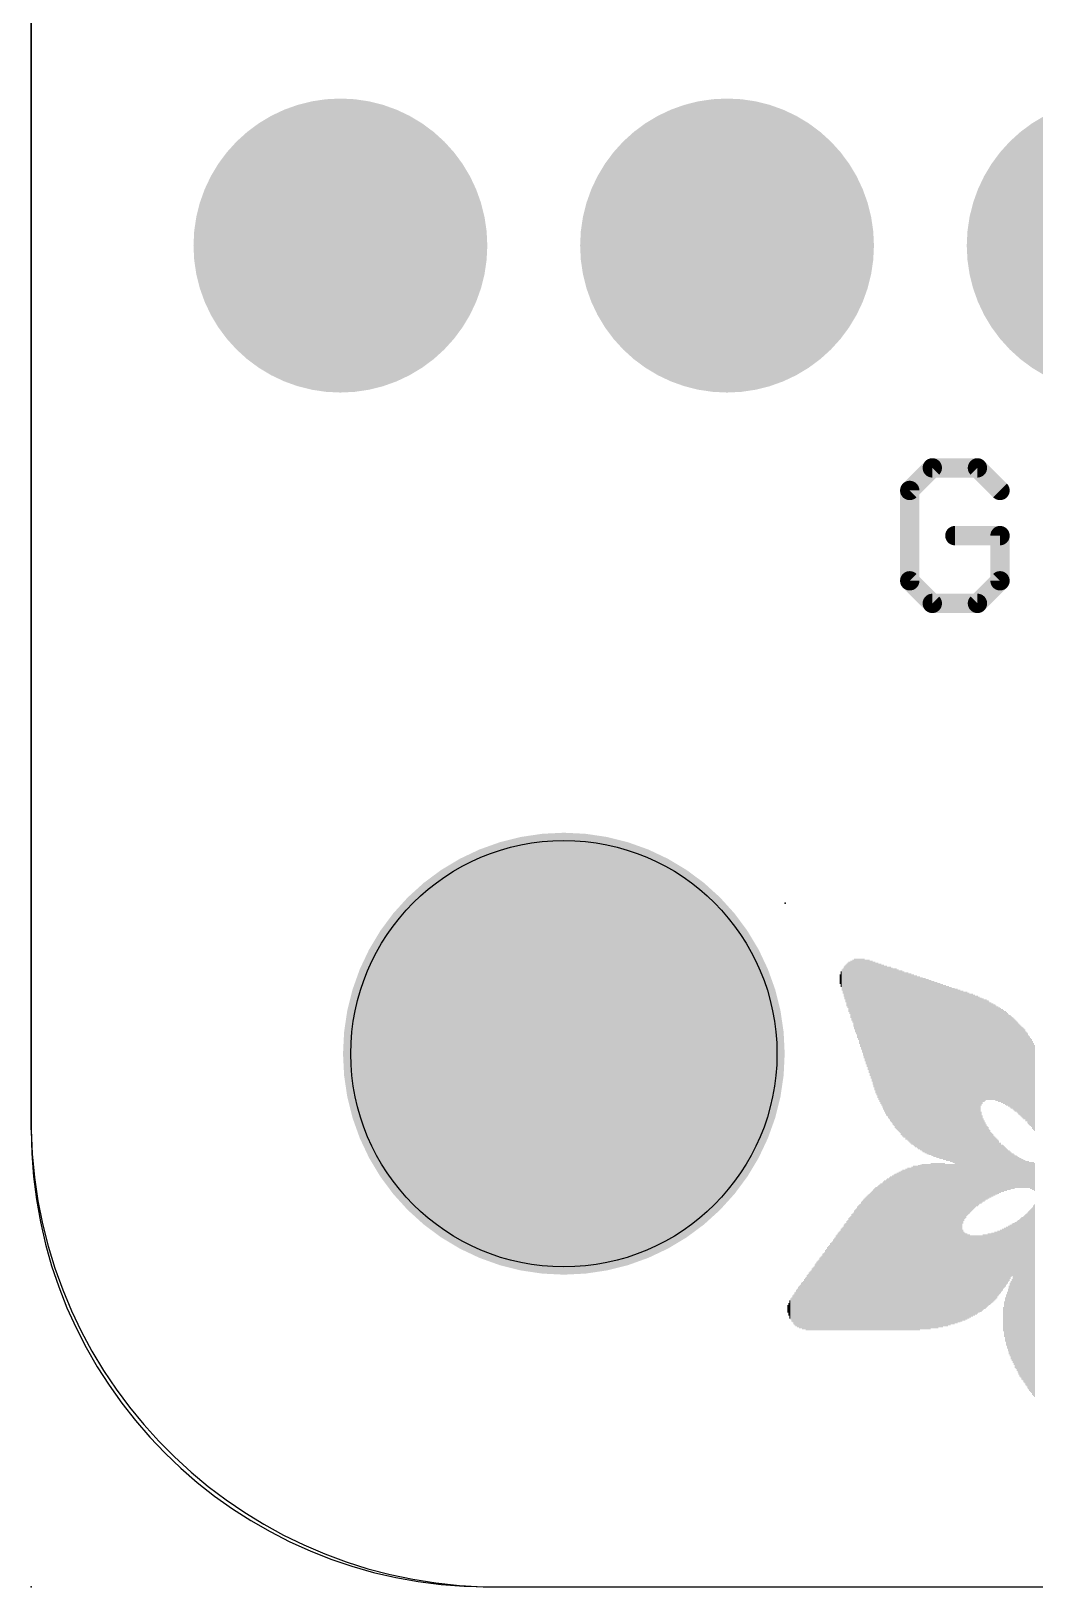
# Model space of a CAD drawing. Extents: x -0.1 to 65.3, y 0 to 30.1.
# Drawn here: x 0 to 6.59, y 0.01 to 10.22 of the extents above; entities that cross this region are included whole.
import ezdxf

# ---------------------------------------------------------------- set-up
doc = ezdxf.new("R2010")
doc.units = 0
for name, color, linetype in [('113', 4, 'CONTINUOUS'), ('18', 110, 'CONTINUOUS'), ('20', 4, 'CONTINUOUS'), ('21', 40, 'CONTINUOUS'), ('23', 53, 'CONTINUOUS'), ('29', 253, 'CONTINUOUS'), ('30', 253, 'CONTINUOUS')]:
    doc.layers.add(name, color=color, linetype=linetype)

# ---------------------------------------------------------------- blocks, each defined once
blk = doc.blocks.new('RECT')
blk.add_solid([(-0.5, -0.5), (0.5, -0.5), (-0.5, 0.5), (0.5, 0.5)])
blk = doc.blocks.new('ROUNDV')
at = {"const_width": 0.5}
blk.add_lwpolyline([(0, -0.25, 1), (0, 0.25, 1), (0, -0.25)], format="xyb", dxfattribs=at)

msp = doc.modelspace()

# ---------------------------------------------------------------- linework, layer by layer
at = {"layer": '113', "const_width": 0.127}
for points in [[(5.9205, 7.3541), (5.7722, 7.2058)], [(6.2171, 7.3541), (5.9205, 7.3541)], [(6.3654, 7.2058), (6.2171, 7.3541)], [(5.7722, 7.2058), (5.7722, 6.6126)], [(6.3654, 6.9092), (6.0688, 6.9092)], [(6.3654, 6.6126), (6.3654, 6.9092)], [(5.7722, 6.6126), (5.9205, 6.4643)], [(6.2171, 6.4643), (6.3654, 6.6126)], [(5.9205, 6.4643), (6.2171, 6.4643)]]:
    msp.add_lwpolyline(points, dxfattribs=at)
at = {"layer": '113', "const_width": 0.0635}
for points in [[(5.9205, 7.3858, 1), (5.9205, 7.3223)], [(5.943, 7.3316, 1), (5.8981, 7.3765)], [(6.2396, 7.3765, 1), (6.1946, 7.3316)], [(6.2171, 7.3223, 1), (6.2171, 7.3858)], [(5.804, 7.2058, 1), (5.7405, 7.2058)], [(5.7498, 7.2282, 1), (5.7947, 7.1833)], [(6.3429, 7.1833, 1), (6.3878, 7.2282)], [(6.0688, 6.9409, 1), (6.0688, 6.8774)], [(6.3971, 6.9092, 1), (6.3336, 6.9092)], [(6.3654, 6.8774, 1), (6.3654, 6.9409)], [(5.7405, 6.6126, 1), (5.804, 6.6126)], [(5.7947, 6.635, 1), (5.7498, 6.5901)], [(6.3336, 6.6126, 1), (6.3971, 6.6126)], [(6.3878, 6.5901, 1), (6.3429, 6.635)], [(5.9205, 6.4961, 1), (5.9205, 6.4326)], [(5.8981, 6.4418, 1), (5.943, 6.4868)], [(6.1946, 6.4868, 1), (6.2396, 6.4418)], [(6.2171, 6.4326, 1), (6.2171, 6.4961)]]:
    msp.add_lwpolyline(points, format="xyb", dxfattribs=at)
at = {"layer": '20'}
for p, q in [((0, 3.0078), (0, 18.5078)), ((3.127, 0.0078), (62.127, 0.0078))]:
    msp.add_line(p, q, dxfattribs=at)
msp.add_circle((3.5, 3.5078), 1.4, dxfattribs=at)
msp.add_arc((3.0635, 3.0713), 3.0642, 181.1875, 271.1875, dxfattribs=at)
at = {"layer": '21'}
for p, q in [((0, 27.0078), (0, 3.0078)), ((3, 0.0078), (62, 0.0078))]:
    msp.add_line(p, q, dxfattribs=at)
msp.add_arc((3, 3.0078), 3, 180, 270, dxfattribs=at)
at = {"layer": '23'}
for p in [(4.953, 4.4958), (0, 0.0078)]:
    msp.add_point(p, dxfattribs=at)
at = {"layer": '29', "const_width": 1.4508}
msp.add_lwpolyline([(3.5, 2.7824, 1), (3.5, 4.2332, 1), (3.5, 2.7824)], format="xyb", dxfattribs=at)
at = {"layer": '30', "const_width": 1.4508}
msp.add_lwpolyline([(3.5, 2.7824, 1), (3.5, 4.2332, 1), (3.5, 2.7824)], format="xyb", dxfattribs=at)

# ---------------------------------------------------------------- block references
at = {"layer": '18', "xscale": 1.9304, "yscale": 1.9304}
for p in [(2.032, 8.8138), (2.032, 8.8138), (4.572, 8.8138), (4.572, 8.8138), (7.112, 8.8138), (7.112, 8.8138)]:
    msp.add_blockref('ROUNDV', p, dxfattribs=at)
at = {"layer": '21', "rotation": 270}
for p, xscale, yscale in [((5.3467, 3.9751), 0.2222, 0.0064), ((5.3531, 3.9688), 0.2477, 0.0063), ((5.3594, 3.9592), 0.2794, 0.0064), ((5.3658, 3.9561), 0.2985, 0.0063), ((5.3721, 3.9465), 0.3302, 0.0064), ((5.3784, 3.9402), 0.3429, 0.0063), ((5.3848, 3.9306), 0.3747, 0.0064), ((5.3912, 3.9212), 0.3937, 0.0063), ((5.3975, 3.918), 0.4127, 0.0064), ((5.4039, 3.9053), 0.4381, 0.0063), ((5.4102, 3.8989), 0.4636, 0.0064), ((5.4165, 3.8894), 0.4826, 0.0063), ((5.4229, 3.8831), 0.4953, 0.0064), ((5.4293, 3.8704), 0.5207, 0.0063), ((5.4356, 3.864), 0.5334, 0.0064), ((5.442, 3.8513), 0.5588, 0.0063), ((5.4483, 3.8418), 0.5779, 0.0064), ((5.4546, 3.8323), 0.5969, 0.0063), ((5.461, 3.8227), 0.616, 0.0064), ((5.4674, 3.8132), 0.635, 0.0063), ((5.4737, 3.8037), 0.6541, 0.0064), ((5.4801, 3.791), 0.6667, 0.0063), ((5.4864, 3.7814), 0.6858, 0.0064), ((5.4928, 3.7719), 0.7048, 0.0063), ((5.4991, 3.7624), 0.7239, 0.0064), ((5.5055, 3.7529), 0.7429, 0.0063), ((5.5118, 3.7402), 0.7557, 0.0064), ((5.5182, 3.7307), 0.7747, 0.0063), ((5.5245, 3.7211), 0.7938, 0.0064), ((5.5309, 3.7084), 0.8064, 0.0063), ((5.5372, 3.6989), 0.8255, 0.0064), ((5.5436, 3.6894), 0.8445, 0.0063), ((5.5499, 3.6766), 0.8573, 0.0064), ((5.5563, 3.6703), 0.87, 0.0063), ((5.5626, 3.6608), 0.889, 0.0064), ((5.569, 3.6513), 0.8953, 0.0063), ((5.5753, 3.6449), 0.908, 0.0064), ((5.5817, 3.6386), 0.9207, 0.0063), ((5.588, 3.6291), 0.9271, 0.0064), ((5.5944, 3.6227), 0.9398, 0.0063), ((5.6007, 3.6164), 0.9525, 0.0064), ((5.6071, 3.6068), 0.9588, 0.0063), ((5.6134, 3.6005), 0.9715, 0.0064), ((5.6198, 3.5941), 0.9842, 0.0063), ((5.315, 3.9974), 0.0635, 0.0063), ((5.3213, 3.9973), 0.1016, 0.0064), ((5.3277, 3.991), 0.1397, 0.0063), ((5.334, 3.9847), 0.1651, 0.0064), ((5.3403, 3.9815), 0.1969, 0.0063), ((5.6261, 3.5878), 0.9843, 0.0064), ((5.6325, 3.5814), 0.997, 0.0063), ((5.6388, 3.5783), 1.0033, 0.0064), ((5.6452, 3.5719), 1.016, 0.0063), ((5.6515, 3.5655), 1.016, 0.0064), ((5.6579, 3.5624), 1.0223, 0.0063), ((5.6642, 3.5529), 1.0287, 0.0064), ((5.6706, 3.5497), 1.0351, 0.0063), ((5.6769, 3.5433), 1.0478, 0.0064), ((5.6833, 3.5402), 1.0541, 0.0063), ((5.6896, 3.5338), 1.0541, 0.0064), ((5.6959, 3.5306), 1.0604, 0.0063), ((5.7023, 3.5243), 1.0605, 0.0064), ((5.7087, 3.5211), 1.0668, 0.0063), ((5.715, 3.5148), 1.0795, 0.0064), ((5.7214, 3.5116), 1.0859, 0.0063), ((5.7277, 3.5052), 1.0858, 0.0064), ((5.734, 3.502), 1.0922, 0.0063), ((5.7404, 3.4989), 1.0859, 0.0064), ((5.7468, 3.4925), 1.0986, 0.0063), ((5.7531, 3.4925), 1.0986, 0.0064), ((5.7595, 3.4893), 1.1049, 0.0063), ((5.7658, 3.483), 1.1049, 0.0064), ((5.7721, 3.4798), 1.1112, 0.0063), ((5.7785, 3.4766), 1.1176, 0.0064), ((5.7849, 3.4703), 1.1176, 0.0063), ((5.7912, 3.4703), 1.1176, 0.0064), ((5.7976, 3.4671), 1.124, 0.0063), ((5.8039, 3.4607), 1.1239, 0.0064), ((5.8102, 3.4576), 1.1303, 0.0063), ((5.8166, 3.4576), 1.1303, 0.0064), ((5.823, 3.4513), 1.1303, 0.0063), ((5.8293, 3.4481), 1.1367, 0.0064), ((5.8357, 3.4481), 1.1367, 0.0063), ((5.842, 3.4417), 1.1366, 0.0064), ((5.8483, 3.4417), 1.1366, 0.0063), ((5.8547, 3.4385), 1.143, 0.0064), ((5.8611, 3.4322), 1.143, 0.0063), ((5.8674, 3.4322), 1.143, 0.0064), ((5.8738, 3.429), 1.1494, 0.0063), ((5.8801, 3.4258), 1.143, 0.0064), ((5.8864, 3.4226), 1.1493, 0.0063), ((5.8928, 3.4226), 1.1493, 0.0064), ((5.8992, 3.4163), 1.1494, 0.0063), ((5.9055, 3.4163), 1.1494, 0.0064), ((5.9119, 3.4163), 1.1494, 0.0063), ((5.9182, 3.41), 1.1493, 0.0064), ((5.9245, 3.41), 1.1493, 0.0063), ((5.9309, 3.4068), 1.1557, 0.0064), ((5.9373, 3.4036), 1.1494, 0.0063), ((5.9436, 3.4036), 1.1494, 0.0064), ((5.95, 3.4005), 1.1557, 0.0063), ((5.9563, 3.3973), 1.1493, 0.0064), ((5.9627, 3.3973), 1.1493, 0.0063), ((5.969, 3.3941), 1.1557, 0.0064), ((5.9754, 3.3909), 1.1494, 0.0063), ((5.9817, 3.3909), 1.1494, 0.0064), ((5.9881, 3.3909), 1.1494, 0.0063), ((5.9944, 3.3845), 1.1493, 0.0064), ((6.0008, 3.3845), 1.1493, 0.0063), ((6.0071, 3.3845), 1.1493, 0.0064), ((6.0135, 3.3782), 1.1494, 0.0063), ((6.0198, 3.3782), 1.1494, 0.0064), ((6.0262, 3.3782), 1.1494, 0.0063), ((6.0325, 3.375), 1.143, 0.0064), ((6.0389, 3.3719), 1.1493, 0.0063), ((6.0452, 3.3719), 1.1493, 0.0064), ((6.0516, 3.3687), 1.143, 0.0063), ((6.0579, 3.3655), 1.1494, 0.0064), ((6.0643, 3.3655), 1.1494, 0.0063), ((6.0706, 2.8353), 2.1971, 0.0064), ((6.077, 2.8353), 2.1971, 0.0063), ((6.0833, 2.8353), 2.1971, 0.0064), ((6.0897, 2.8353), 2.1844, 0.0063), ((6.096, 2.8353), 2.1844, 0.0064), ((6.1024, 2.8353), 2.1844, 0.0063), ((6.1087, 2.8353), 2.1717, 0.0064), ((6.1151, 2.8353), 2.1717, 0.0063), ((6.1214, 3.156), 1.5303, 0.0064), ((6.1278, 3.1623), 1.505, 0.0063), ((6.1341, 3.1686), 1.4923, 0.0064), ((6.1405, 3.1719), 1.4859, 0.0063), ((6.1468, 3.1782), 1.4732, 0.0064), ((6.1532, 3.1782), 1.4605, 0.0063), ((6.1595, 3.1814), 1.4541, 0.0064), ((6.1659, 3.1814), 1.4415, 0.0063), ((6.1722, 3.1846), 1.4351, 0.0064), ((6.1786, 3.1877), 1.4288, 0.0063), ((6.1849, 3.1909), 1.4224, 0.0064), ((6.1913, 3.1909), 1.4097, 0.0063), ((6.1976, 3.1941), 1.4033, 0.0064), ((6.2039, 3.1941), 1.3907, 0.0063), ((6.2103, 3.1973), 1.3843, 0.0064), ((6.2167, 3.1973), 1.3843, 0.0063), ((6.223, 3.1972), 1.3716, 0.0064), ((6.2294, 3.2004), 1.3652, 0.0063), ((6.2357, 3.2004), 1.3526, 0.0064), ((6.242, 3.5211), 0.7112, 0.0063), ((6.2484, 3.5243), 0.6921, 0.0064), ((6.2548, 3.5306), 0.6794, 0.0063), ((6.2611, 3.5274), 0.6731, 0.0064), ((6.2675, 3.5306), 0.6668, 0.0063), ((6.2738, 3.5338), 0.6604, 0.0064), ((6.2801, 3.5306), 0.654, 0.0063), ((6.2865, 3.5306), 0.654, 0.0064), ((6.2929, 3.5274), 0.6477, 0.0063), ((6.2992, 3.5243), 0.6413, 0.0064), ((6.3056, 3.5243), 0.6413, 0.0063), ((6.3119, 3.5211), 0.635, 0.0064), ((6.3182, 3.5211), 0.635, 0.0063), ((6.3246, 3.5179), 0.6286, 0.0064), ((6.331, 3.5179), 0.6286, 0.0063), ((6.3373, 3.5116), 0.6287, 0.0064), ((6.3437, 3.5084), 0.6223, 0.0063), ((6.35, 3.5084), 0.6223, 0.0064), ((6.3563, 3.5021), 0.6223, 0.0063), ((6.3627, 3.5021), 0.6223, 0.0064), ((6.3691, 3.4989), 0.6159, 0.0063), ((6.3754, 3.4925), 0.616, 0.0064), ((6.3818, 3.4925), 0.616, 0.0063), ((6.3881, 3.4862), 0.6159, 0.0064), ((6.3944, 3.483), 0.6096, 0.0063), ((6.4008, 3.4798), 0.616, 0.0064), ((6.4072, 3.4735), 0.6159, 0.0063), ((6.4135, 3.4703), 0.6096, 0.0064), ((6.4199, 3.4639), 0.6096, 0.0063), ((6.4262, 3.4607), 0.6033, 0.0064), ((6.4325, 3.4576), 0.6096, 0.0063), ((6.4389, 3.4512), 0.6096, 0.0064), ((6.4453, 3.4481), 0.6033, 0.0063), ((6.4516, 3.4417), 0.6032, 0.0064), ((6.458, 3.4354), 0.6033, 0.0063), ((6.4643, 3.429), 0.6032, 0.0064), ((6.4707, 3.4259), 0.5969, 0.0063), ((6.477, 3.4195), 0.5969, 0.0064), ((6.4834, 3.4132), 0.5969, 0.0063), ((6.4897, 3.4068), 0.5969, 0.0064), ((6.4961, 3.4005), 0.5969, 0.0063), ((6.5024, 3.3941), 0.5969, 0.0064), ((6.5088, 3.3878), 0.5969, 0.0063), ((6.5151, 3.3814), 0.5969, 0.0064), ((6.5215, 3.3751), 0.5969, 0.0063), ((6.5278, 3.3719), 0.5905, 0.0064), ((6.5342, 3.3592), 0.5905, 0.0063), ((6.5405, 3.356), 0.5842, 0.0064), ((6.5469, 3.3465), 0.5905, 0.0063), ((6.5532, 3.3369), 0.5842, 0.0064), ((6.5596, 3.3306), 0.5842, 0.0063), ((6.5659, 3.3211), 0.5779, 0.0064), ((6.5723, 3.3147), 0.5778, 0.0063), ((6.5786, 3.302), 0.5778, 0.0064), ((6.585, 3.2925), 0.5715, 0.0063), ((6.5913, 3.283), 0.5651, 0.0064), ((6.242, 2.8258), 0.6033, 0.0063), ((6.2484, 2.8163), 0.5715, 0.0064), ((6.2548, 2.8098), 0.5461, 0.0063), ((6.2611, 2.8035), 0.5334, 0.0064), ((6.2675, 2.8004), 0.5143, 0.0063), ((6.2738, 2.7972), 0.4953, 0.0064), ((6.2801, 2.7908), 0.4826, 0.0063), ((6.2865, 2.7909), 0.4699, 0.0064), ((6.2929, 2.7845), 0.4572, 0.0063), ((6.2992, 2.7845), 0.4445, 0.0064), ((6.3056, 2.7781), 0.4318, 0.0063), ((6.3119, 2.7782), 0.4191, 0.0064), ((6.3182, 2.775), 0.4127, 0.0063), ((6.3246, 2.7717), 0.3937, 0.0064), ((6.331, 2.7686), 0.3874, 0.0063), ((6.3373, 2.7686), 0.3746, 0.0064), ((6.3437, 2.7654), 0.3683, 0.0063), ((6.35, 2.7654), 0.3556, 0.0064), ((6.3563, 2.7623), 0.3493, 0.0063), ((6.3627, 2.7591), 0.3302, 0.0064), ((6.3691, 2.7591), 0.3302, 0.0063), ((6.3754, 2.7559), 0.3112, 0.0064), ((6.3818, 2.7559), 0.3112, 0.0063), ((6.3881, 2.7527), 0.3048, 0.0064), ((6.3944, 2.7528), 0.2921, 0.0063), ((6.4008, 2.7496), 0.2857, 0.0064), ((6.4072, 2.7464), 0.2794, 0.0063), ((6.4135, 2.7464), 0.2667, 0.0064), ((6.4199, 2.7432), 0.2604, 0.0063), ((6.4262, 2.7432), 0.2604, 0.0064), ((6.4325, 2.74), 0.254, 0.0063), ((6.4389, 2.7401), 0.2413, 0.0064), ((5.7595, 2.2257), 1.0668, 0.0063), ((5.7658, 2.2257), 1.0668, 0.0064), ((5.7721, 2.2257), 1.0668, 0.0063), ((5.7785, 2.2257), 1.0668, 0.0064), ((5.7849, 2.2288), 1.0731, 0.0063), ((5.7912, 2.2288), 1.0731, 0.0064), ((5.7976, 2.2321), 1.0795, 0.0063), ((5.8039, 2.2321), 1.0795, 0.0064), ((5.8102, 2.2321), 1.0795, 0.0063), ((5.8166, 2.2321), 1.0795, 0.0064), ((5.823, 2.2321), 1.0795, 0.0063), ((5.8293, 2.2352), 1.0858, 0.0064), ((5.8357, 2.2352), 1.0858, 0.0063), ((5.842, 2.2384), 1.0795, 0.0064), ((5.8483, 2.2384), 1.0795, 0.0063), ((5.8547, 2.2416), 1.0859, 0.0064), ((5.8611, 2.2416), 1.0859, 0.0063), ((5.8674, 2.2416), 1.0859, 0.0064), ((5.8738, 2.2416), 1.0859, 0.0063), ((5.8801, 2.2416), 1.0859, 0.0064), ((5.8864, 2.2416), 1.0859, 0.0063), ((5.8928, 2.2416), 1.0859, 0.0064), ((5.8992, 2.2416), 1.0859, 0.0063), ((5.9055, 2.2416), 1.0859, 0.0064), ((5.9119, 2.2479), 1.0858, 0.0063), ((5.9182, 2.2479), 1.0858, 0.0064), ((5.9245, 2.2479), 1.0858, 0.0063), ((5.9309, 2.2479), 1.0858, 0.0064), ((5.9373, 2.2479), 1.0858, 0.0063), ((5.9436, 2.2479), 1.0858, 0.0064), ((5.95, 2.2479), 1.0858, 0.0063), ((5.9563, 2.2479), 1.0858, 0.0064), ((5.9627, 2.2511), 1.0795, 0.0063), ((5.969, 2.2511), 1.0795, 0.0064), ((5.9754, 2.2511), 1.0795, 0.0063), ((5.9817, 2.2511), 1.0795, 0.0064), ((5.9881, 2.2511), 1.0795, 0.0063), ((5.9944, 2.2543), 1.0731, 0.0064), ((6.0008, 2.2543), 1.0731, 0.0063), ((6.0071, 2.2511), 1.0668, 0.0064), ((6.0135, 2.2511), 1.0668, 0.0063), ((6.0198, 2.2511), 1.0668, 0.0064), ((6.0262, 2.2543), 1.0605, 0.0063), ((6.0325, 2.2543), 1.0605, 0.0064), ((6.0389, 2.2543), 1.0605, 0.0063), ((6.0452, 2.2574), 1.0541, 0.0064), ((6.0516, 2.2574), 1.0541, 0.0063), ((6.0579, 2.2574), 1.0541, 0.0064), ((6.0643, 2.2574), 1.0541, 0.0063), ((6.4453, 2.7369), 0.2349, 0.0063), ((6.4516, 2.7369), 0.2349, 0.0064), ((6.458, 2.7337), 0.2286, 0.0063), ((6.4643, 2.7336), 0.2159, 0.0064), ((6.4707, 2.7336), 0.2159, 0.0063), ((6.477, 2.7305), 0.2096, 0.0064), ((6.4834, 2.7273), 0.2032, 0.0063), ((6.4897, 2.7273), 0.2032, 0.0064), ((6.4961, 2.7242), 0.1969, 0.0063), ((6.5024, 2.7242), 0.1969, 0.0064), ((6.5088, 2.721), 0.1905, 0.0063), ((6.5151, 2.721), 0.1905, 0.0064), ((6.5215, 2.7178), 0.1842, 0.0063), ((6.5278, 2.7178), 0.1842, 0.0064), ((6.5342, 2.7146), 0.1778, 0.0063), ((6.5405, 2.7146), 0.1778, 0.0064), ((6.5469, 2.7146), 0.1778, 0.0063), ((6.5532, 2.7146), 0.1778, 0.0064), ((6.5596, 2.7115), 0.1715, 0.0063), ((6.5659, 2.7083), 0.1778, 0.0064), ((6.5723, 2.7083), 0.1778, 0.0063), ((6.5786, 2.7051), 0.1842, 0.0064), ((6.585, 2.7051), 0.1842, 0.0063), ((6.5913, 2.6987), 0.1841, 0.0064), ((5.5817, 2.1749), 0.9652, 0.0063), ((5.588, 2.1749), 0.9652, 0.0064), ((5.5944, 2.1781), 0.9715, 0.0063), ((5.6007, 2.1812), 0.9779, 0.0064), ((5.6071, 2.1844), 0.9842, 0.0063), ((5.6134, 2.1844), 0.9842, 0.0064), ((5.6198, 2.1876), 0.9906, 0.0063), ((5.6261, 2.1907), 0.9969, 0.0064), ((5.6325, 2.1907), 0.9969, 0.0063), ((5.6388, 2.194), 1.0033, 0.0064), ((5.6452, 2.1971), 1.0096, 0.0063), ((5.6515, 2.1971), 1.0096, 0.0064), ((5.6579, 2.2003), 1.016, 0.0063), ((5.6642, 2.2003), 1.016, 0.0064), ((5.6706, 2.2035), 1.0223, 0.0063), ((5.6769, 2.2067), 1.0287, 0.0064), ((5.6833, 2.2067), 1.0287, 0.0063), ((5.6896, 2.2098), 1.035, 0.0064), ((5.6959, 2.2098), 1.035, 0.0063), ((5.7023, 2.213), 1.0414, 0.0064), ((5.7087, 2.213), 1.0414, 0.0063), ((5.715, 2.2162), 1.0477, 0.0064), ((5.7214, 2.2162), 1.0477, 0.0063), ((5.7277, 2.2193), 1.0541, 0.0064), ((5.734, 2.2193), 1.0541, 0.0063), ((5.7404, 2.2193), 1.0541, 0.0064), ((5.7468, 2.2225), 1.0604, 0.0063), ((5.7531, 2.2225), 1.0604, 0.0064), ((5.4737, 2.1241), 0.8636, 0.0064), ((5.4801, 2.1273), 0.8699, 0.0063), ((5.4864, 2.1305), 0.8763, 0.0064), ((5.4928, 2.1336), 0.8826, 0.0063), ((5.4991, 2.1368), 0.889, 0.0064), ((5.5055, 2.14), 0.8953, 0.0063), ((5.5118, 2.1431), 0.9017, 0.0064), ((5.5182, 2.1463), 0.908, 0.0063), ((5.5245, 2.1495), 0.9144, 0.0064), ((5.5309, 2.1526), 0.9207, 0.0063), ((5.5372, 2.1559), 0.9271, 0.0064), ((5.5436, 2.159), 0.9334, 0.0063), ((5.5499, 2.1622), 0.9398, 0.0064), ((5.5563, 2.1622), 0.9398, 0.0063), ((5.5626, 2.1654), 0.9461, 0.0064), ((5.569, 2.1686), 0.9525, 0.0063), ((5.5753, 2.1717), 0.9588, 0.0064), ((5.3912, 2.0733), 0.762, 0.0063), ((5.3975, 2.0764), 0.7683, 0.0064), ((5.4039, 2.0796), 0.7747, 0.0063), ((5.4102, 2.086), 0.7874, 0.0064), ((5.4165, 2.0892), 0.7937, 0.0063), ((5.4229, 2.0924), 0.8001, 0.0064), ((5.4293, 2.0987), 0.8128, 0.0063), ((5.4356, 2.1019), 0.8191, 0.0064), ((5.442, 2.1051), 0.8255, 0.0063), ((5.4483, 2.1082), 0.8318, 0.0064), ((5.4546, 2.1145), 0.8445, 0.0063), ((5.461, 2.1178), 0.8509, 0.0064), ((5.4674, 2.1209), 0.8572, 0.0063), ((6.5342, 1.8923), 1.124, 0.0063), ((6.5405, 1.8923), 1.1366, 0.0064), ((6.5469, 1.8892), 1.1557, 0.0063), ((6.5532, 1.8891), 1.1684, 0.0064), ((6.5596, 1.886), 1.1875, 0.0063), ((6.5659, 1.886), 1.2001, 0.0064), ((6.5723, 1.886), 1.2129, 0.0063), ((6.5786, 1.8828), 1.2319, 0.0064), ((6.585, 1.886), 1.2509, 0.0063), ((6.5913, 1.886), 1.2637, 0.0064), ((5.3213, 2.0257), 0.6667, 0.0064), ((5.3277, 2.0289), 0.6731, 0.0063), ((5.334, 2.032), 0.6794, 0.0064), ((5.3403, 2.0383), 0.6921, 0.0063), ((5.3467, 2.0415), 0.6985, 0.0064), ((5.3531, 2.0447), 0.7048, 0.0063), ((5.3594, 2.0511), 0.7175, 0.0064), ((5.3658, 2.0543), 0.7239, 0.0063), ((5.3721, 2.0606), 0.7366, 0.0064), ((5.3784, 2.0638), 0.7429, 0.0063), ((5.3848, 2.067), 0.7493, 0.0064), ((6.1214, 2.0543), 0.5969, 0.0064), ((6.3691, 2.1431), 0.4191, 0.0063), ((6.3754, 2.1495), 0.4064, 0.0064), ((6.3818, 2.1558), 0.4064, 0.0063), ((6.3881, 2.1622), 0.3937, 0.0064), ((6.3944, 2.1686), 0.3937, 0.0063), ((6.4008, 2.1717), 0.3874, 0.0064), ((6.4072, 2.1812), 0.381, 0.0063), ((6.4135, 2.1844), 0.3746, 0.0064), ((6.4199, 2.194), 0.3683, 0.0063), ((6.4262, 2.1971), 0.362, 0.0064), ((6.4325, 2.2066), 0.3556, 0.0063), ((6.4389, 2.213), 0.3429, 0.0064), ((6.4453, 2.2193), 0.3429, 0.0063), ((6.4516, 1.9368), 0.9207, 0.0064), ((6.458, 1.9304), 0.9334, 0.0063), ((6.4643, 1.9241), 0.9589, 0.0064), ((6.4707, 1.9209), 0.9652, 0.0063), ((6.477, 1.9177), 0.9842, 0.0064), ((6.4834, 1.9146), 1.0033, 0.0063), ((6.4897, 1.9082), 1.016, 0.0064), ((6.4961, 1.905), 1.035, 0.0063), ((6.5024, 1.905), 1.0478, 0.0064), ((6.5088, 1.9018), 1.0668, 0.0063), ((6.5151, 1.8987), 1.0731, 0.0064), ((6.5215, 1.8955), 1.0922, 0.0063), ((6.5278, 1.8955), 1.1049, 0.0064), ((5.2451, 1.9717), 0.5588, 0.0064), ((5.2515, 1.9781), 0.5715, 0.0063), ((5.2578, 1.9812), 0.5778, 0.0064), ((5.2641, 1.9844), 0.5842, 0.0063), ((5.2705, 1.9908), 0.5969, 0.0064), ((5.2769, 1.9939), 0.6032, 0.0063), ((5.2832, 1.9971), 0.6096, 0.0064), ((5.2896, 2.0034), 0.6223, 0.0063), ((5.2959, 2.0066), 0.6286, 0.0064), ((5.3022, 2.013), 0.6413, 0.0063), ((5.3086, 2.0162), 0.6477, 0.0064), ((5.315, 2.0193), 0.654, 0.0063), ((6.1278, 2.0479), 0.5842, 0.0063), ((6.1341, 2.0447), 0.5778, 0.0064), ((6.1405, 2.0447), 0.5652, 0.0063), ((6.1468, 2.0447), 0.5652, 0.0064), ((6.1532, 2.0447), 0.5524, 0.0063), ((6.1595, 2.0447), 0.5524, 0.0064), ((6.1659, 2.0478), 0.5461, 0.0063), ((6.1722, 2.0447), 0.5398, 0.0064), ((6.1786, 2.0479), 0.5334, 0.0063), ((6.1849, 2.0479), 0.5334, 0.0064), ((6.1913, 2.0511), 0.5271, 0.0063), ((6.1976, 2.0511), 0.5271, 0.0064), ((6.2039, 2.0543), 0.5207, 0.0063), ((6.2103, 2.0543), 0.5207, 0.0064), ((6.2167, 2.0574), 0.5144, 0.0063), ((6.223, 2.0606), 0.508, 0.0064), ((6.2294, 2.0606), 0.508, 0.0063), ((6.2357, 2.0638), 0.5017, 0.0064), ((6.242, 2.0638), 0.5017, 0.0063), ((6.2484, 2.067), 0.4953, 0.0064), ((6.2548, 2.0733), 0.4953, 0.0063), ((6.2611, 2.0764), 0.4889, 0.0064), ((6.2675, 2.0764), 0.4889, 0.0063), ((6.2738, 2.0796), 0.4826, 0.0064), ((6.2801, 2.0828), 0.4762, 0.0063), ((6.2865, 2.0892), 0.4763, 0.0064), ((6.2929, 2.0924), 0.4699, 0.0063), ((6.2992, 2.0924), 0.4699, 0.0064), ((6.3056, 2.0955), 0.4636, 0.0063), ((6.3119, 2.1019), 0.4635, 0.0064), ((6.3182, 2.105), 0.4572, 0.0063), ((6.3246, 2.1082), 0.4508, 0.0064), ((6.331, 2.1145), 0.4509, 0.0063), ((6.3373, 2.1178), 0.4445, 0.0064), ((6.3437, 2.1209), 0.4382, 0.0063), ((6.35, 2.1304), 0.4318, 0.0064), ((6.3563, 2.1336), 0.4254, 0.0063), ((6.3627, 2.1368), 0.4191, 0.0064), ((5.1689, 1.9209), 0.4572, 0.0064), ((5.1753, 1.9241), 0.4635, 0.0063), ((5.1816, 1.9304), 0.4762, 0.0064), ((5.1879, 1.9336), 0.4826, 0.0063), ((5.1943, 1.9368), 0.4889, 0.0064), ((5.2007, 1.9431), 0.5016, 0.0063), ((5.207, 1.9463), 0.508, 0.0064), ((5.2134, 1.9495), 0.5143, 0.0063), ((5.2197, 1.9558), 0.527, 0.0064), ((5.226, 1.959), 0.5334, 0.0063), ((5.2324, 1.9654), 0.5461, 0.0064), ((5.2388, 1.9685), 0.5524, 0.0063), ((5.0991, 1.8733), 0.3619, 0.0063), ((5.1054, 1.8765), 0.3683, 0.0064), ((5.1118, 1.8828), 0.381, 0.0063), ((5.1181, 1.886), 0.3873, 0.0064), ((5.1245, 1.8892), 0.3937, 0.0063), ((5.1308, 1.8955), 0.4064, 0.0064), ((5.1372, 1.8987), 0.4127, 0.0063), ((5.1435, 1.9019), 0.4191, 0.0064), ((5.1498, 1.9082), 0.4318, 0.0063), ((5.1562, 1.9114), 0.4381, 0.0064), ((5.1626, 1.9177), 0.4508, 0.0063), ((5.0229, 1.832), 0.2286, 0.0063), ((5.0292, 1.8384), 0.2413, 0.0064), ((5.0356, 1.8383), 0.254, 0.0063), ((5.0419, 1.8447), 0.2667, 0.0064), ((5.0483, 1.8447), 0.2794, 0.0063), ((5.0546, 1.8478), 0.2857, 0.0064), ((5.061, 1.8542), 0.2984, 0.0063), ((5.0673, 1.8542), 0.3112, 0.0064), ((5.0737, 1.8574), 0.3175, 0.0063), ((5.08, 1.8637), 0.3302, 0.0064), ((5.0864, 1.8669), 0.3366, 0.0063), ((5.0927, 1.8669), 0.3492, 0.0064), ((6.4135, 1.759), 0.3747, 0.0064), ((6.4199, 1.759), 0.4127, 0.0063), ((6.4262, 1.759), 0.4509, 0.0064), ((6.4325, 1.7621), 0.4826, 0.0063), ((6.4389, 1.759), 0.5143, 0.0064), ((6.4453, 1.759), 0.5397, 0.0063), ((4.9721, 1.832), 0.0508, 0.0063), ((4.9784, 1.8288), 0.0826, 0.0064), ((4.9848, 1.8288), 0.1206, 0.0063), ((4.9911, 1.832), 0.1397, 0.0064), ((4.9975, 1.8288), 0.1588, 0.0063), ((5.0038, 1.832), 0.1778, 0.0064), ((5.0102, 1.8288), 0.1968, 0.0063), ((5.0165, 1.832), 0.2159, 0.0064), ((6.3881, 1.7653), 0.1588, 0.0064), ((6.3944, 1.7653), 0.235, 0.0063), ((6.4008, 1.7622), 0.2921, 0.0064), ((6.4072, 1.759), 0.3365, 0.0063)]:
    msp.add_blockref('RECT', p, dxfattribs=dict(at, xscale=xscale, yscale=yscale))

doc.saveas('drawing.dxf')
